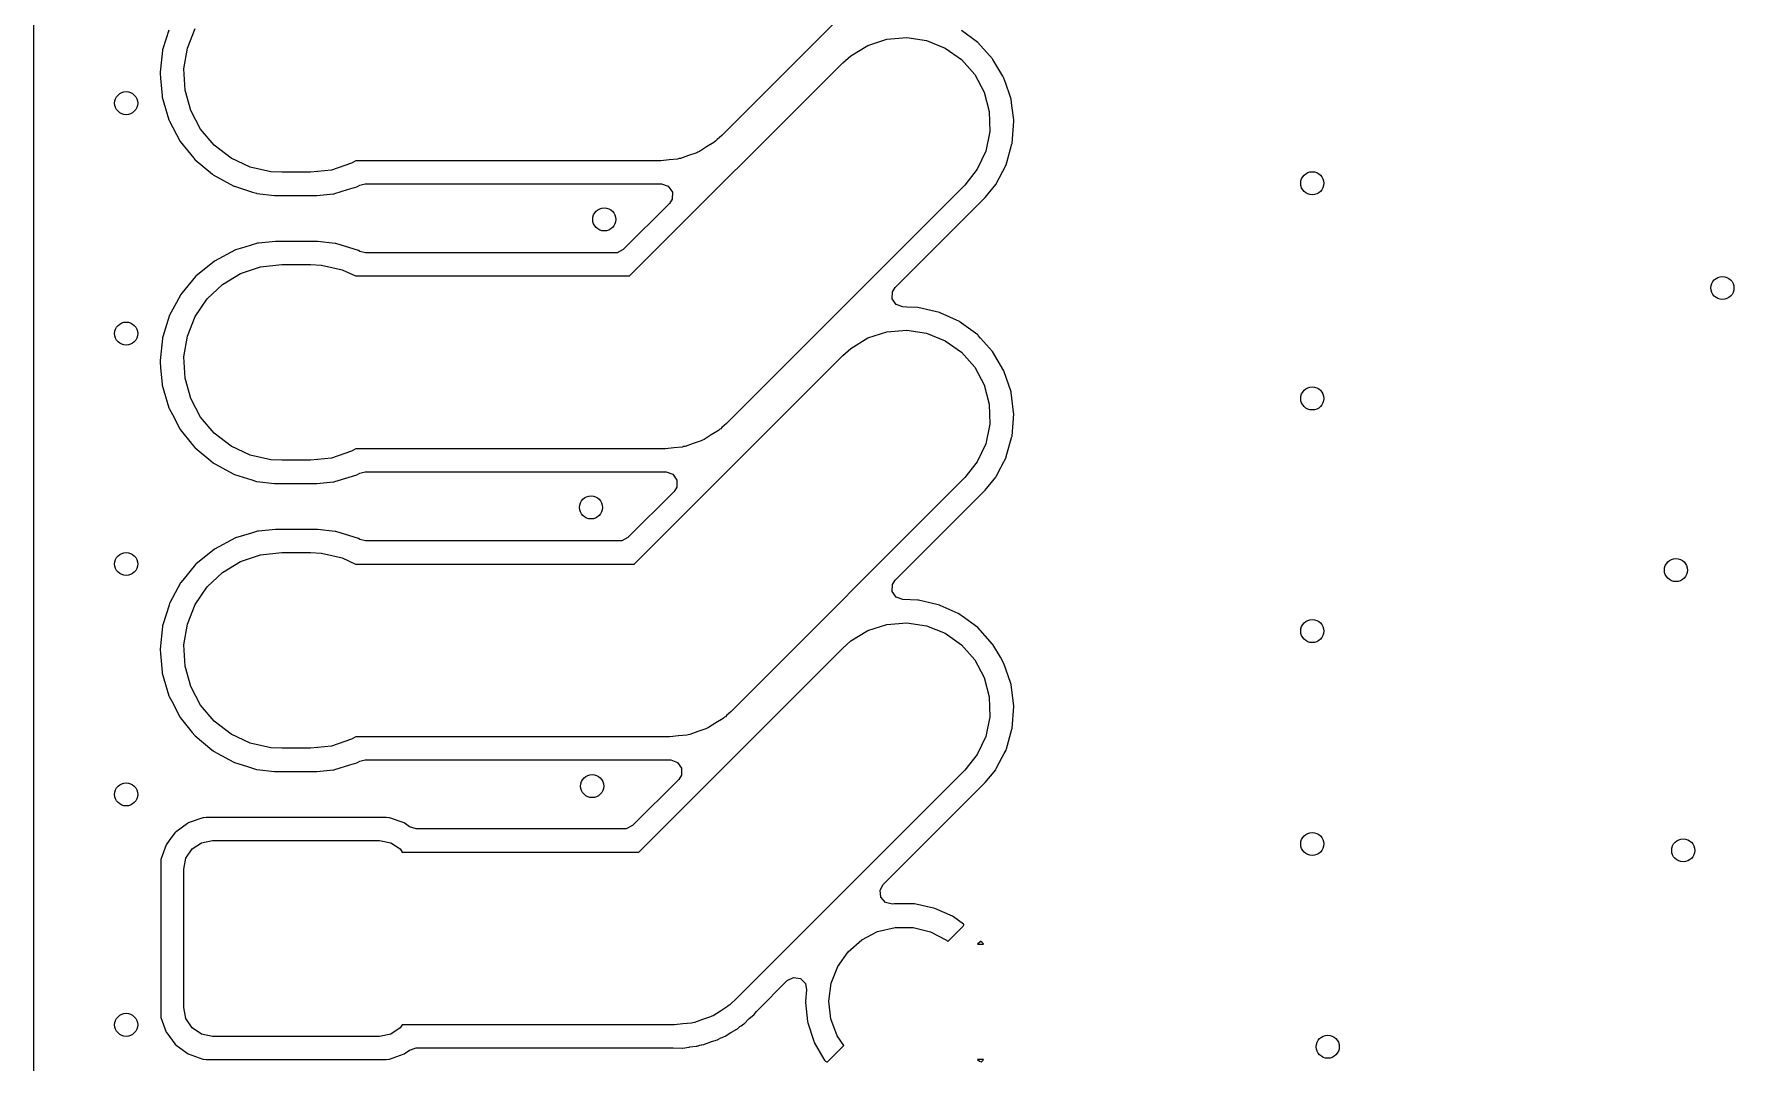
# Model space of a CAD drawing. Extents: x 100.2 to 143.8, y -109.8 to -50.2.
# Drawn here: x 100.2 to 114.96, y -67.32 to -58.4 of the extents above; entities that cross this region are included whole.
import ezdxf

# ---------------------------------------------------------------- set-up
doc = ezdxf.new("R2010")
doc.units = 0
doc.layers.add('BLACK', color=7, linetype='CONTINUOUS')

msp = doc.modelspace()

# ---------------------------------------------------------------- linework, layer by layer
at = {"layer": 'BLACK', "linetype": 'CONTINUOUS'}
for p, q in [((100.2, -103.278), (100.2, -56.7219)), ((108.28, -57.1703), (106.17, -59.2803)), ((101.369, -58.3669), (101.319, -58.5281)), ((101.531, -58.5214), (101.599, -58.3509)), ((107.603, -58.4445), (107.776, -58.4305)), ((107.776, -58.4305), (107.948, -58.4566)), ((108.392, -58.4722), (108.251, -58.3686)), ((101.315, -58.5426), (101.296, -58.7306)), ((101.316, -58.5377), (101.315, -58.5426)), ((101.315, -58.5426), (101.315, -58.5426)), ((101.319, -58.5281), (101.316, -58.5377)), ((101.501, -58.7026), (101.531, -58.5214)), ((107.289, -58.5882), (107.438, -58.4981)), ((107.438, -58.4981), (107.603, -58.4445)), ((107.948, -58.4566), (108.109, -58.5215)), ((108.109, -58.5215), (108.251, -58.6218)), ((108.521, -58.6157), (108.392, -58.4722)), ((101.511, -58.8859), (101.501, -58.7026)), ((105.369, -60.5), (107.22, -58.6497)), ((107.22, -58.6497), (107.289, -58.5882)), ((108.251, -58.6218), (108.366, -58.752)), ((108.524, -58.6201), (108.521, -58.6157)), ((108.609, -58.7666), (108.524, -58.6201)), ((108.524, -58.6201), (108.524, -58.6201)), ((101.296, -58.7306), (101.294, -58.7426)), ((101.294, -58.7426), (101.298, -58.7823)), ((101.298, -58.7823), (101.312, -58.9358)), ((108.366, -58.752), (108.448, -58.9051)), ((108.619, -58.7823), (108.609, -58.7666)), ((108.635, -58.8306), (108.619, -58.7823)), ((108.672, -58.9379), (108.635, -58.8306)), ((101.312, -58.9358), (101.313, -58.9478)), ((101.313, -58.9478), (101.371, -59.1454)), ((101.56, -59.0629), (101.511, -58.8859)), ((108.448, -58.9051), (108.492, -59.073)), ((108.681, -58.9651), (108.672, -58.9379)), ((108.688, -59.0215), (108.681, -58.9651)), ((108.704, -59.1454), (108.688, -59.0215)), ((101.371, -59.1454), (101.374, -59.1497)), ((101.374, -59.1497), (101.374, -59.1497)), ((101.374, -59.1497), (101.377, -59.1567)), ((101.377, -59.1567), (101.467, -59.328)), ((101.645, -59.2253), (101.56, -59.0629)), ((108.492, -59.073), (108.497, -59.2467)), ((108.69, -59.3492), (108.705, -59.1567)), ((108.705, -59.1567), (108.704, -59.1454)), ((101.764, -59.3655), (101.645, -59.2253)), ((106.13, -59.3159), (106.121, -59.3254)), ((106.17, -59.2803), (106.13, -59.3159)), ((108.497, -59.2467), (108.462, -59.4167)), ((101.467, -59.328), (101.47, -59.3318)), ((101.47, -59.3318), (101.587, -59.4778)), ((101.91, -59.4771), (101.764, -59.3655)), ((105.882, -59.4547), (105.813, -59.4799)), ((105.952, -59.4319), (105.882, -59.4547)), ((105.963, -59.4251), (105.952, -59.4319)), ((105.976, -59.4206), (105.963, -59.4251)), ((106.038, -59.3801), (105.976, -59.4206)), ((106.101, -59.3418), (106.038, -59.3801)), ((106.114, -59.3299), (106.101, -59.3418)), ((106.121, -59.3254), (106.114, -59.3299)), ((108.462, -59.4167), (108.388, -59.5741)), ((108.643, -59.5153), (108.689, -59.354)), ((108.689, -59.354), (108.69, -59.3492)), ((108.689, -59.354), (108.689, -59.354)), ((101.587, -59.4778), (101.596, -59.4886)), ((101.596, -59.4886), (101.6, -59.4917)), ((101.6, -59.4917), (101.6, -59.4917)), ((101.6, -59.4917), (101.749, -59.6169)), ((102.076, -59.5547), (101.91, -59.4771)), ((102.255, -59.5947), (102.076, -59.5547)), ((102.35, -59.6), (102.255, -59.5947)), ((102.6, -59.6), (102.35, -59.6)), ((102.783, -59.5802), (102.6, -59.6)), ((102.957, -59.5216), (102.783, -59.5802)), ((102.993, -59.5), (102.957, -59.5216)), ((105.64, -59.5), (102.993, -59.5)), ((105.713, -59.4914), (105.64, -59.5)), ((105.787, -59.4855), (105.713, -59.4914)), ((105.799, -59.4814), (105.787, -59.4855)), ((105.813, -59.4799), (105.799, -59.4814)), ((108.388, -59.5741), (108.28, -59.7103)), ((108.548, -59.7059), (108.637, -59.5348)), ((108.637, -59.5348), (108.643, -59.5153)), ((101.749, -59.6169), (101.754, -59.621)), ((101.754, -59.621), (101.934, -59.7202)), ((101.934, -59.7202), (101.939, -59.7217)), ((101.939, -59.7217), (101.939, -59.7217)), ((101.939, -59.7217), (102.097, -59.7718)), ((102.81, -59.7841), (102.922, -59.7501)), ((102.922, -59.7501), (103.002, -59.7259)), ((103.002, -59.7259), (103.007, -59.7237)), ((103.007, -59.7237), (103.028, -59.7121)), ((103.007, -59.7237), (103.007, -59.7237)), ((103.028, -59.7121), (103.075, -59.7005)), ((103.075, -59.7005), (105.625, -59.7005)), ((105.625, -59.7005), (105.628, -59.7005)), ((105.628, -59.7005), (105.631, -59.7006)), ((105.631, -59.7006), (105.648, -59.7011)), ((105.648, -59.7011), (105.706, -59.7216)), ((105.706, -59.7216), (105.741, -59.7721)), ((108.28, -59.7103), (106.21, -61.7803)), ((108.456, -59.818), (108.548, -59.7059)), ((102.097, -59.7718), (102.131, -59.7825)), ((102.131, -59.7825), (102.135, -59.7831)), ((102.135, -59.7831), (102.135, -59.7831)), ((102.135, -59.7831), (102.288, -59.8002)), ((102.288, -59.8002), (102.288, -59.8002)), ((102.288, -59.8002), (102.291, -59.8005)), ((102.291, -59.8005), (102.652, -59.8005)), ((102.652, -59.8005), (102.654, -59.8003)), ((102.654, -59.8003), (102.8, -59.786)), ((102.654, -59.8003), (102.654, -59.8003)), ((102.8, -59.786), (102.805, -59.7855)), ((102.8, -59.786), (102.8, -59.786)), ((102.805, -59.7855), (102.81, -59.7841)), ((102.81, -59.7841), (102.81, -59.7841)), ((105.716, -59.8701), (105.315, -60.2705)), ((105.739, -59.8333), (105.716, -59.8701)), ((105.741, -59.7721), (105.739, -59.8333)), ((107.674, -60.5999), (108.456, -59.818)), ((102.296, -60.1997), (102.15, -60.214)), ((102.298, -60.1995), (102.296, -60.1997)), ((102.296, -60.1997), (102.296, -60.1997)), ((102.659, -60.1995), (102.298, -60.1995)), ((102.662, -60.1998), (102.659, -60.1995)), ((102.815, -60.2169), (102.662, -60.1998)), ((102.662, -60.1998), (102.662, -60.1998)), ((101.948, -60.2741), (101.766, -60.3708)), ((102.029, -60.2495), (101.948, -60.2741)), ((102.14, -60.2159), (102.029, -60.2495)), ((102.145, -60.2145), (102.14, -60.2159)), ((102.14, -60.2159), (102.14, -60.2159)), ((102.15, -60.214), (102.145, -60.2145)), ((102.15, -60.214), (102.15, -60.214)), ((102.819, -60.2175), (102.815, -60.2169)), ((102.815, -60.2169), (102.815, -60.2169)), ((103.016, -60.2798), (102.819, -60.2175)), ((103.029, -60.2873), (103.016, -60.2798)), ((103.077, -60.2995), (103.029, -60.2873)), ((105.245, -60.2995), (103.077, -60.2995)), ((105.261, -60.2983), (105.245, -60.2995)), ((105.315, -60.2705), (105.261, -60.2983)), ((101.766, -60.3708), (101.606, -60.501)), ((101.836, -60.573), (101.993, -60.4784)), ((101.993, -60.4784), (102.167, -60.4198)), ((102.167, -60.4198), (102.35, -60.4)), ((102.35, -60.4), (102.6, -60.4)), ((102.6, -60.4), (102.695, -60.4053)), ((102.695, -60.4053), (102.874, -60.4453)), ((102.874, -60.4453), (102.991, -60.5)), ((101.603, -60.5047), (101.483, -60.6505)), ((101.606, -60.501), (101.603, -60.5047)), ((101.603, -60.5047), (101.603, -60.5047)), ((101.703, -60.6991), (101.836, -60.573)), ((102.991, -60.5), (105.369, -60.5)), ((107.649, -60.6979), (107.651, -60.6367)), ((107.651, -60.6367), (107.674, -60.5999)), ((101.405, -60.7891), (101.377, -60.8409)), ((101.454, -60.6979), (101.405, -60.7891)), ((101.475, -60.6597), (101.454, -60.6979)), ((101.483, -60.6505), (101.475, -60.6597)), ((101.599, -60.8509), (101.703, -60.6991)), ((107.684, -60.7484), (107.649, -60.6979)), ((107.742, -60.7689), (107.684, -60.7484)), ((107.777, -60.7699), (107.742, -60.7689)), ((107.873, -60.7726), (107.777, -60.7699)), ((108.061, -60.8166), (107.873, -60.7726)), ((101.363, -60.8862), (101.319, -61.0292)), ((101.377, -60.8409), (101.363, -60.8862)), ((101.531, -61.0214), (101.599, -60.8509)), ((108.066, -60.8188), (108.061, -60.8166)), ((108.232, -60.8955), (108.066, -60.8188)), ((108.066, -60.8188), (108.066, -60.8188)), ((108.236, -60.8976), (108.232, -60.8955)), ((108.24, -60.9006), (108.236, -60.8976)), ((108.251, -60.9086), (108.24, -60.9006)), ((108.24, -60.9006), (108.24, -60.9006)), ((108.392, -61.0122), (108.251, -60.9086)), ((101.315, -61.0426), (101.295, -61.2337)), ((101.316, -61.0377), (101.315, -61.0426)), ((101.315, -61.0426), (101.315, -61.0426)), ((101.319, -61.0292), (101.316, -61.0377)), ((101.501, -61.2026), (101.531, -61.0214)), ((107.289, -61.1282), (107.438, -61.0381)), ((107.438, -61.0381), (107.603, -60.9845)), ((107.603, -60.9845), (107.776, -60.9705)), ((107.776, -60.9705), (107.948, -60.9966)), ((107.948, -60.9966), (108.109, -61.0615)), ((108.109, -61.0615), (108.251, -61.1618)), ((108.395, -61.016), (108.392, -61.0122)), ((108.415, -61.0386), (108.395, -61.016)), ((108.395, -61.016), (108.395, -61.016)), ((108.521, -61.1557), (108.415, -61.0386)), ((101.295, -61.2337), (101.294, -61.2426)), ((101.511, -61.3859), (101.501, -61.2026)), ((105.409, -63), (107.22, -61.1897)), ((107.22, -61.1897), (107.289, -61.1282)), ((108.251, -61.1618), (108.366, -61.292)), ((108.619, -61.3223), (108.521, -61.1557)), ((101.294, -61.2426), (101.299, -61.2967)), ((101.299, -61.2967), (101.312, -61.4393)), ((108.366, -61.292), (108.448, -61.4451)), ((108.681, -61.5051), (108.619, -61.3223)), ((101.312, -61.4393), (101.313, -61.4478)), ((101.313, -61.4478), (101.371, -61.6454)), ((101.56, -61.5629), (101.511, -61.3859)), ((108.448, -61.4451), (108.492, -61.613)), ((108.682, -61.5101), (108.681, -61.5051)), ((108.703, -61.6831), (108.682, -61.5101)), ((101.371, -61.6454), (101.374, -61.6497)), ((101.374, -61.6497), (101.374, -61.6497)), ((101.374, -61.6497), (101.401, -61.7019)), ((101.645, -61.7253), (101.56, -61.5629)), ((108.492, -61.613), (108.497, -61.7867)), ((101.401, -61.7019), (101.467, -61.828)), ((101.764, -61.8655), (101.645, -61.7253)), ((106.161, -61.8254), (106.154, -61.8299)), ((106.17, -61.8159), (106.161, -61.8254)), ((106.21, -61.7803), (106.17, -61.8159)), ((108.497, -61.7867), (108.462, -61.9567)), ((108.69, -61.8892), (108.705, -61.6967)), ((108.705, -61.6967), (108.703, -61.6831)), ((101.467, -61.828), (101.47, -61.8318)), ((101.47, -61.8318), (101.576, -61.9642)), ((101.576, -61.9642), (101.596, -61.9886)), ((101.91, -61.9771), (101.764, -61.8655)), ((105.922, -61.9547), (105.853, -61.9799)), ((105.992, -61.9319), (105.922, -61.9547)), ((106.003, -61.9251), (105.992, -61.9319)), ((106.016, -61.9206), (106.003, -61.9251)), ((106.078, -61.8801), (106.016, -61.9206)), ((106.141, -61.8418), (106.078, -61.8801)), ((106.154, -61.8299), (106.141, -61.8418)), ((108.462, -61.9567), (108.388, -62.1141)), ((108.639, -62.0678), (108.689, -61.894)), ((108.689, -61.894), (108.69, -61.8892)), ((108.689, -61.894), (108.689, -61.894)), ((101.596, -61.9886), (101.6, -61.9917)), ((101.6, -61.9917), (101.6, -61.9917)), ((101.6, -61.9917), (101.734, -62.1046)), ((101.734, -62.1046), (101.754, -62.121)), ((101.754, -62.121), (101.758, -62.1233)), ((102.076, -62.0547), (101.91, -61.9771)), ((102.255, -62.0947), (102.076, -62.0547)), ((102.35, -62.1), (102.255, -62.0947)), ((102.6, -62.1), (102.35, -62.1)), ((102.783, -62.0802), (102.6, -62.1)), ((102.957, -62.0216), (102.783, -62.0802)), ((102.993, -62), (102.957, -62.0216)), ((105.68, -62), (102.993, -62)), ((105.753, -61.9914), (105.68, -62)), ((105.827, -61.9855), (105.753, -61.9914)), ((105.839, -61.9814), (105.827, -61.9855)), ((105.853, -61.9799), (105.839, -61.9814)), ((108.388, -62.1141), (108.28, -62.2503)), ((108.601, -62.1444), (108.637, -62.0748)), ((108.637, -62.0748), (108.639, -62.0678)), ((101.758, -62.1233), (101.758, -62.1233)), ((101.758, -62.1233), (101.769, -62.1292)), ((101.769, -62.1292), (101.934, -62.2202)), ((101.934, -62.2202), (101.939, -62.2217)), ((101.939, -62.2217), (101.939, -62.2217)), ((101.939, -62.2217), (102.092, -62.2703)), ((102.092, -62.2703), (102.131, -62.2825)), ((102.81, -62.2841), (102.936, -62.2459)), ((102.936, -62.2459), (103.002, -62.2259)), ((103.002, -62.2259), (103.007, -62.2237)), ((103.007, -62.2237), (103.028, -62.2121)), ((103.007, -62.2237), (103.007, -62.2237)), ((103.028, -62.2121), (103.075, -62.2005)), ((103.075, -62.2005), (105.665, -62.2005)), ((105.665, -62.2005), (105.668, -62.2005)), ((105.668, -62.2005), (105.671, -62.2006)), ((105.671, -62.2006), (105.688, -62.2011)), ((105.688, -62.2011), (105.746, -62.2216)), ((105.746, -62.2216), (105.781, -62.2721)), ((108.28, -62.2503), (106.25, -64.2803)), ((108.456, -62.358), (108.548, -62.2459)), ((108.548, -62.2459), (108.554, -62.2339)), ((108.554, -62.2339), (108.592, -62.1611)), ((108.592, -62.1611), (108.601, -62.1444)), ((102.131, -62.2825), (102.135, -62.2831)), ((102.135, -62.2831), (102.135, -62.2831)), ((102.135, -62.2831), (102.288, -62.3002)), ((102.288, -62.3002), (102.288, -62.3002)), ((102.288, -62.3002), (102.291, -62.3005)), ((102.291, -62.3005), (102.652, -62.3005)), ((102.652, -62.3005), (102.654, -62.3003)), ((102.654, -62.3003), (102.8, -62.286)), ((102.654, -62.3003), (102.654, -62.3003)), ((102.8, -62.286), (102.805, -62.2855)), ((102.8, -62.286), (102.8, -62.286)), ((102.805, -62.2855), (102.81, -62.2841)), ((102.81, -62.2841), (102.81, -62.2841)), ((105.756, -62.3701), (105.355, -62.7705)), ((105.779, -62.3333), (105.756, -62.3701)), ((105.781, -62.2721), (105.779, -62.3333)), ((107.674, -63.1399), (108.456, -62.358)), ((102.296, -62.6997), (102.15, -62.714)), ((102.298, -62.6995), (102.296, -62.6997)), ((102.296, -62.6997), (102.296, -62.6997)), ((102.659, -62.6995), (102.298, -62.6995)), ((102.662, -62.6998), (102.659, -62.6995)), ((102.815, -62.7169), (102.662, -62.6998)), ((102.662, -62.6998), (102.662, -62.6998)), ((101.948, -62.7741), (101.766, -62.8708)), ((102.088, -62.7318), (101.948, -62.7741)), ((102.14, -62.7159), (102.088, -62.7318)), ((102.145, -62.7145), (102.14, -62.7159)), ((102.14, -62.7159), (102.14, -62.7159)), ((102.15, -62.714), (102.145, -62.7145)), ((102.15, -62.714), (102.15, -62.714)), ((102.819, -62.7175), (102.815, -62.7169)), ((102.815, -62.7169), (102.815, -62.7169)), ((103.016, -62.7798), (102.819, -62.7175)), ((103.029, -62.7873), (103.016, -62.7798)), ((103.077, -62.7995), (103.029, -62.7873)), ((105.285, -62.7995), (103.077, -62.7995)), ((105.301, -62.7983), (105.285, -62.7995)), ((105.355, -62.7705), (105.301, -62.7983)), ((101.603, -63.0047), (101.491, -63.1399)), ((101.606, -63.001), (101.603, -63.0047)), ((101.603, -63.0047), (101.603, -63.0047)), ((101.766, -62.8708), (101.606, -63.001)), ((101.836, -63.073), (101.993, -62.9784)), ((101.993, -62.9784), (102.167, -62.9198)), ((102.167, -62.9198), (102.35, -62.9)), ((102.35, -62.9), (102.6, -62.9)), ((102.6, -62.9), (102.695, -62.9053)), ((102.695, -62.9053), (102.874, -62.9453)), ((102.874, -62.9453), (102.991, -63)), ((102.991, -63), (105.409, -63)), ((101.491, -63.1399), (101.475, -63.1597)), ((101.703, -63.1991), (101.836, -63.073)), ((107.651, -63.1767), (107.674, -63.1399)), ((101.473, -63.164), (101.379, -63.3364)), ((101.475, -63.1597), (101.473, -63.164)), ((101.599, -63.3509), (101.703, -63.1991)), ((107.649, -63.2379), (107.651, -63.1767)), ((107.684, -63.2884), (107.649, -63.2379)), ((107.742, -63.3089), (107.684, -63.2884)), ((101.372, -63.3566), (101.319, -63.5282)), ((101.377, -63.3409), (101.372, -63.3566)), ((101.379, -63.3364), (101.377, -63.3409)), ((101.531, -63.5214), (101.599, -63.3509)), ((107.873, -63.3126), (107.742, -63.3089)), ((107.878, -63.3137), (107.873, -63.3126)), ((107.975, -63.3364), (107.878, -63.3137)), ((107.878, -63.3137), (107.878, -63.3137)), ((108.061, -63.3566), (107.975, -63.3364)), ((108.066, -63.3588), (108.061, -63.3566)), ((108.221, -63.4306), (108.066, -63.3588)), ((108.236, -63.4376), (108.221, -63.4306)), ((108.24, -63.4406), (108.236, -63.4376)), ((108.256, -63.4524), (108.24, -63.4406)), ((108.24, -63.4406), (108.24, -63.4406)), ((101.315, -63.5426), (101.295, -63.7378)), ((101.316, -63.5377), (101.315, -63.5426)), ((101.315, -63.5426), (101.315, -63.5426)), ((101.319, -63.5282), (101.316, -63.5377)), ((101.501, -63.7026), (101.531, -63.5214)), ((107.289, -63.6682), (107.438, -63.5781)), ((107.438, -63.5781), (107.603, -63.5245)), ((107.603, -63.5245), (107.776, -63.5105)), ((107.776, -63.5105), (107.948, -63.5366)), ((107.948, -63.5366), (108.109, -63.6015)), ((108.392, -63.5522), (108.256, -63.4524)), ((108.521, -63.6957), (108.392, -63.5522)), ((101.295, -63.7378), (101.294, -63.7426)), ((101.294, -63.7426), (101.298, -63.7775)), ((101.511, -63.8859), (101.501, -63.7026)), ((105.449, -65.5), (107.22, -63.7297)), ((107.22, -63.7297), (107.289, -63.6682)), ((108.109, -63.6015), (108.251, -63.7018)), ((108.251, -63.7018), (108.366, -63.832)), ((108.524, -63.7001), (108.521, -63.6957)), ((108.588, -63.8097), (108.524, -63.7001)), ((108.524, -63.7001), (108.524, -63.7001)), ((101.298, -63.7775), (101.312, -63.9403)), ((101.56, -64.0629), (101.511, -63.8859)), ((108.366, -63.832), (108.448, -63.9851)), ((108.619, -63.8623), (108.588, -63.8097)), ((108.636, -63.9122), (108.619, -63.8623)), ((101.312, -63.9403), (101.313, -63.9478)), ((101.313, -63.9478), (101.371, -64.1454)), ((108.448, -63.9851), (108.492, -64.153)), ((108.679, -64.0385), (108.636, -63.9122)), ((108.681, -64.0451), (108.679, -64.0385)), ((101.371, -64.1454), (101.374, -64.1497)), ((101.374, -64.1497), (101.374, -64.1497)), ((101.374, -64.1497), (101.395, -64.1909)), ((101.645, -64.2253), (101.56, -64.0629)), ((108.492, -64.153), (108.497, -64.3267)), ((108.687, -64.0943), (108.681, -64.0451)), ((108.704, -64.2297), (108.687, -64.0943)), ((101.395, -64.1909), (101.467, -64.328)), ((101.467, -64.328), (101.47, -64.3318)), ((101.47, -64.3318), (101.574, -64.4619)), ((101.764, -64.3655), (101.645, -64.2253)), ((106.194, -64.3299), (106.181, -64.3418)), ((106.201, -64.3254), (106.194, -64.3299)), ((106.21, -64.3159), (106.201, -64.3254)), ((106.25, -64.2803), (106.21, -64.3159)), ((108.497, -64.3267), (108.462, -64.4967)), ((108.69, -64.4292), (108.705, -64.2367)), ((108.705, -64.2367), (108.704, -64.2297)), ((101.574, -64.4619), (101.596, -64.4886)), ((101.91, -64.4771), (101.764, -64.3655)), ((102.076, -64.5547), (101.91, -64.4771)), ((105.879, -64.4814), (105.867, -64.4855)), ((105.893, -64.4799), (105.879, -64.4814)), ((105.962, -64.4547), (105.893, -64.4799)), ((106.032, -64.4319), (105.962, -64.4547)), ((106.043, -64.4251), (106.032, -64.4319)), ((106.056, -64.4206), (106.043, -64.4251)), ((106.118, -64.3801), (106.056, -64.4206)), ((106.181, -64.3418), (106.118, -64.3801)), ((108.64, -64.6029), (108.689, -64.434)), ((108.689, -64.434), (108.69, -64.4292)), ((108.689, -64.434), (108.689, -64.434)), ((101.596, -64.4886), (101.6, -64.4917)), ((101.6, -64.4917), (101.6, -64.4917)), ((101.6, -64.4917), (101.744, -64.6132)), ((101.744, -64.6132), (101.754, -64.621)), ((101.754, -64.621), (101.758, -64.6233)), ((101.758, -64.6233), (101.758, -64.6233)), ((101.758, -64.6233), (101.79, -64.6408)), ((102.255, -64.5947), (102.076, -64.5547)), ((102.35, -64.6), (102.255, -64.5947)), ((102.6, -64.6), (102.35, -64.6)), ((102.783, -64.5802), (102.6, -64.6)), ((102.957, -64.5216), (102.783, -64.5802)), ((102.993, -64.5), (102.957, -64.5216)), ((105.72, -64.5), (102.993, -64.5)), ((105.793, -64.4914), (105.72, -64.5)), ((105.867, -64.4855), (105.793, -64.4914)), ((108.462, -64.4967), (108.388, -64.6541)), ((108.622, -64.6444), (108.637, -64.6148)), ((108.637, -64.6148), (108.64, -64.6029)), ((101.79, -64.6408), (101.934, -64.7202)), ((101.934, -64.7202), (101.939, -64.7217)), ((101.939, -64.7217), (101.939, -64.7217)), ((101.939, -64.7217), (102.045, -64.7555)), ((102.045, -64.7555), (102.131, -64.7825)), ((102.81, -64.7841), (102.941, -64.7443)), ((102.941, -64.7443), (103.002, -64.7259)), ((103.002, -64.7259), (103.007, -64.7237)), ((103.007, -64.7237), (103.028, -64.7121)), ((103.007, -64.7237), (103.007, -64.7237)), ((103.028, -64.7121), (103.075, -64.7005)), ((103.075, -64.7005), (105.705, -64.7005)), ((105.705, -64.7005), (105.708, -64.7005)), ((105.708, -64.7005), (105.711, -64.7006)), ((105.711, -64.7006), (105.728, -64.7011)), ((105.728, -64.7011), (105.786, -64.7216)), ((105.786, -64.7216), (105.821, -64.7721)), ((105.821, -64.7721), (105.819, -64.8333)), ((108.388, -64.6541), (108.28, -64.7903)), ((108.548, -64.7859), (108.553, -64.7761)), ((108.553, -64.7761), (108.605, -64.6767)), ((108.605, -64.6767), (108.622, -64.6444)), ((102.131, -64.7825), (102.135, -64.7831)), ((102.135, -64.7831), (102.135, -64.7831)), ((102.135, -64.7831), (102.288, -64.8002)), ((102.288, -64.8002), (102.288, -64.8002)), ((102.288, -64.8002), (102.291, -64.8005)), ((102.291, -64.8005), (102.652, -64.8005)), ((102.652, -64.8005), (102.654, -64.8003)), ((102.654, -64.8003), (102.8, -64.786)), ((102.654, -64.8003), (102.654, -64.8003)), ((102.8, -64.786), (102.805, -64.7855)), ((102.8, -64.786), (102.8, -64.786)), ((102.805, -64.7855), (102.81, -64.7841)), ((102.81, -64.7841), (102.81, -64.7841)), ((105.796, -64.8701), (105.395, -65.2705)), ((105.819, -64.8333), (105.796, -64.8701)), ((108.28, -64.7903), (106.29, -66.7803)), ((107.571, -65.783), (108.456, -64.898)), ((108.456, -64.898), (108.548, -64.7859)), ((101.665, -65.2025), (101.537, -65.2474)), ((101.671, -65.2019), (101.665, -65.2025)), ((101.694, -65.1997), (101.671, -65.2019)), ((101.671, -65.2019), (101.671, -65.2019)), ((101.696, -65.1995), (101.694, -65.1997)), ((101.694, -65.1997), (101.694, -65.1997)), ((103.254, -65.1995), (101.696, -65.1995)), ((103.256, -65.1997), (103.254, -65.1995)), ((103.279, -65.2019), (103.256, -65.1997)), ((103.256, -65.1997), (103.256, -65.1997)), ((103.285, -65.2025), (103.279, -65.2019)), ((103.279, -65.2019), (103.279, -65.2019)), ((103.413, -65.2474), (103.285, -65.2025)), ((101.423, -65.3338), (101.374, -65.4005)), ((101.428, -65.3279), (101.423, -65.3338)), ((101.434, -65.3235), (101.428, -65.3279)), ((101.531, -65.2518), (101.434, -65.3235)), ((101.537, -65.2474), (101.531, -65.2518)), ((101.531, -65.2518), (101.531, -65.2518)), ((103.458, -65.2801), (103.413, -65.2474)), ((103.516, -65.2995), (103.458, -65.2801)), ((105.325, -65.2995), (103.516, -65.2995)), ((105.341, -65.2983), (105.325, -65.2995)), ((105.395, -65.2705), (105.341, -65.2983)), ((101.347, -65.4368), (101.302, -65.5646)), ((101.374, -65.4005), (101.347, -65.4368)), ((101.519, -65.5543), (101.573, -65.4732)), ((101.573, -65.4732), (101.654, -65.419)), ((101.654, -65.419), (101.75, -65.4)), ((101.75, -65.4), (103.2, -65.4)), ((103.2, -65.4), (103.296, -65.419)), ((103.296, -65.419), (103.377, -65.4732)), ((103.377, -65.4732), (103.395, -65.5)), ((103.395, -65.5), (105.449, -65.5)), ((101.302, -65.5646), (101.3, -65.5962)), ((101.3, -65.5962), (101.3, -66.9038)), ((101.5, -65.65), (101.519, -65.5543)), ((101.5, -66.85), (101.5, -65.65)), ((107.544, -65.8325), (107.571, -65.783)), ((107.551, -65.8933), (107.544, -65.8325)), ((107.592, -65.9388), (107.551, -65.8933)), ((107.652, -65.9515), (107.592, -65.9388)), ((107.666, -65.95), (107.652, -65.9515)), ((107.834, -65.95), (107.666, -65.95)), ((107.844, -65.9511), (107.834, -65.95)), ((108.009, -65.9861), (107.844, -65.9511)), ((108.019, -65.9893), (108.009, -65.9861)), ((108.173, -66.0577), (108.019, -65.9893)), ((108.182, -66.0629), (108.173, -66.0577)), ((108.267, -66.1251), (108.182, -66.0629)), ((107.385, -66.2624), (107.523, -66.1908)), ((107.523, -66.1908), (107.675, -66.1543)), ((107.675, -66.1543), (107.831, -66.1551)), ((107.831, -66.1551), (107.983, -66.1932)), ((107.983, -66.1932), (108.121, -66.2663)), ((108.132, -66.2763), (108.266, -66.143)), ((108.266, -66.143), (108.272, -66.1312)), ((108.271, -66.1301), (108.267, -66.1251)), ((108.272, -66.1312), (108.271, -66.1301)), ((107.177, -66.4928), (107.267, -66.3651)), ((107.267, -66.3651), (107.385, -66.2624)), ((108.121, -66.2663), (108.132, -66.2763)), ((108.412, -66.279), (108.391, -66.3)), ((108.391, -66.3), (108.443, -66.3)), ((108.414, -66.2779), (108.412, -66.279)), ((108.418, -66.2775), (108.414, -66.2779)), ((108.429, -66.2842), (108.418, -66.2775)), ((108.438, -66.2938), (108.429, -66.2842)), ((108.443, -66.3), (108.438, -66.2938)), ((107.12, -66.6384), (107.177, -66.4928)), ((106.479, -66.8754), (106.738, -66.6165)), ((106.738, -66.6165), (106.792, -66.5887)), ((106.792, -66.5887), (106.853, -66.5983)), ((106.853, -66.5983), (106.896, -66.6416)), ((106.896, -66.6416), (106.906, -66.6969)), ((106.906, -66.6969), (106.896, -66.7948)), ((107.1, -66.7932), (107.12, -66.6384)), ((106.221, -66.8418), (106.158, -66.8801)), ((106.234, -66.8299), (106.221, -66.8418)), ((106.241, -66.8254), (106.234, -66.8299)), ((106.25, -66.8159), (106.241, -66.8254)), ((106.29, -66.7803), (106.25, -66.8159)), ((106.896, -66.7948), (106.896, -66.8052)), ((106.896, -66.8052), (106.913, -66.9725)), ((107.117, -66.9484), (107.1, -66.7932)), ((101.3, -66.9038), (101.3, -66.9061)), ((101.3, -66.9061), (101.3, -66.9061)), ((101.3, -66.9061), (101.301, -66.9171)), ((101.301, -66.9171), (101.302, -66.9354)), ((101.302, -66.9354), (101.347, -67.0632)), ((101.519, -66.9457), (101.5, -66.85)), ((101.573, -67.0268), (101.519, -66.9457)), ((105.833, -66.9914), (105.76, -67)), ((105.907, -66.9855), (105.833, -66.9914)), ((105.919, -66.9814), (105.907, -66.9855)), ((105.933, -66.9799), (105.919, -66.9814)), ((106.002, -66.9547), (105.933, -66.9799)), ((106.072, -66.9319), (106.002, -66.9547)), ((106.083, -66.9251), (106.072, -66.9319)), ((106.096, -66.9206), (106.083, -66.9251)), ((106.158, -66.8801), (106.096, -66.9206)), ((106.361, -66.9925), (106.366, -66.9882)), ((106.366, -66.9882), (106.403, -66.9507)), ((106.403, -66.9507), (106.409, -66.9456)), ((106.409, -66.9456), (106.448, -66.9121)), ((106.448, -66.9121), (106.452, -66.9089)), ((106.448, -66.9121), (106.448, -66.9121)), ((106.452, -66.9089), (106.471, -66.8847)), ((106.471, -66.8847), (106.479, -66.8754)), ((106.913, -66.9725), (106.916, -66.9826)), ((106.916, -66.9826), (106.968, -67.1427)), ((107.171, -67.0951), (107.117, -66.9484)), ((101.347, -67.0632), (101.352, -67.0691)), ((101.352, -67.0691), (101.352, -67.0691)), ((101.352, -67.0691), (101.423, -67.1661)), ((101.654, -67.081), (101.573, -67.0268)), ((101.75, -67.1), (101.654, -67.081)), ((103.2, -67.1), (101.75, -67.1)), ((103.296, -67.081), (103.2, -67.1)), ((103.377, -67.0268), (103.296, -67.081)), ((103.395, -67), (103.377, -67.0268)), ((105.76, -67), (103.395, -67)), ((106.081, -67.1455), (106.132, -67.1296)), ((106.132, -67.1296), (106.136, -67.1281)), ((106.136, -67.1281), (106.141, -67.1257)), ((106.141, -67.1257), (106.161, -67.1142)), ((106.161, -67.1142), (106.173, -67.1088)), ((106.173, -67.1088), (106.18, -67.1061)), ((106.18, -67.1061), (106.2, -67.0982)), ((106.2, -67.0982), (106.248, -67.0664)), ((106.248, -67.0664), (106.254, -67.0627)), ((106.254, -67.0627), (106.301, -67.037)), ((106.301, -67.037), (106.305, -67.0345)), ((106.301, -67.037), (106.301, -67.037)), ((106.305, -67.0345), (106.327, -67.0159)), ((106.327, -67.0159), (106.337, -67.0082)), ((106.337, -67.0082), (106.361, -66.9925)), ((107.228, -67.1804), (107.171, -67.0951)), ((101.423, -67.1661), (101.428, -67.1722)), ((101.428, -67.1722), (101.434, -67.1766)), ((101.434, -67.1766), (101.466, -67.2005)), ((101.466, -67.2005), (101.537, -67.2526)), ((101.537, -67.2526), (101.665, -67.2975)), ((103.285, -67.2975), (103.413, -67.2526)), ((103.413, -67.2526), (103.458, -67.2199)), ((103.458, -67.2199), (103.516, -67.2005)), ((103.516, -67.2005), (105.745, -67.2005)), ((105.745, -67.2005), (105.748, -67.2005)), ((105.748, -67.2005), (105.825, -67.2027)), ((105.825, -67.2027), (105.83, -67.2028)), ((105.83, -67.2028), (105.887, -67.1928)), ((105.887, -67.1928), (105.894, -67.1918)), ((105.894, -67.1918), (105.947, -67.1864)), ((105.947, -67.1864), (105.952, -67.1859)), ((105.947, -67.1864), (105.947, -67.1864)), ((105.952, -67.1859), (105.957, -67.1844)), ((105.957, -67.1844), (105.979, -67.1773)), ((105.957, -67.1844), (105.957, -67.1844)), ((105.979, -67.1773), (105.992, -67.1743)), ((105.992, -67.1743), (105.996, -67.1735)), ((105.996, -67.1735), (106.015, -67.1702)), ((106.015, -67.1702), (106.02, -67.1693)), ((106.015, -67.1702), (106.015, -67.1702)), ((106.02, -67.1693), (106.074, -67.1479)), ((106.074, -67.1479), (106.081, -67.1455)), ((106.968, -67.1427), (106.972, -67.1521)), ((106.972, -67.1521), (107.056, -67.2979)), ((107.088, -67.321), (107.228, -67.1804)), ((101.665, -67.2975), (101.671, -67.2981)), ((101.671, -67.2981), (101.671, -67.2981)), ((101.671, -67.2981), (101.694, -67.3003)), ((101.694, -67.3003), (101.694, -67.3003)), ((101.694, -67.3003), (101.696, -67.3005)), ((101.696, -67.3005), (103.254, -67.3005)), ((103.254, -67.3005), (103.256, -67.3003)), ((103.256, -67.3003), (103.279, -67.2981)), ((103.256, -67.3003), (103.256, -67.3003)), ((103.279, -67.2981), (103.285, -67.2975)), ((103.279, -67.2981), (103.279, -67.2981)), ((107.056, -67.2979), (107.062, -67.3062)), ((107.062, -67.3062), (107.071, -67.3158)), ((107.071, -67.3158), (107.082, -67.3225)), ((107.082, -67.3225), (107.086, -67.3221)), ((107.086, -67.3221), (107.088, -67.321)), ((108.391, -67.3), (108.408, -67.3164)), ((108.443, -67.3), (108.391, -67.3)), ((108.408, -67.3164), (108.42, -67.3224)), ((108.42, -67.3224), (108.423, -67.3218)), ((108.423, -67.3218), (108.425, -67.3207)), ((108.425, -67.3207), (108.438, -67.3062)), ((108.438, -67.3062), (108.443, -67.3))]:
    msp.add_line(p, q, dxfattribs=at)
at = {"layer": 'BLACK'}
for centre in [(101, -59), (111.295, -59.695), (105.15, -60.009), (114.856, -60.604), (101, -61), (111.295, -61.563), (105.035, -62.509), (101, -63), (114.452, -63.053), (111.295, -63.582), (101, -65), (105.045, -64.928), (111.295, -65.43), (114.515, -65.4855), (101, -67), (111.43, -67.19)]:
    msp.add_circle(centre, 0.1, dxfattribs=at)

doc.saveas('drawing.dxf')
